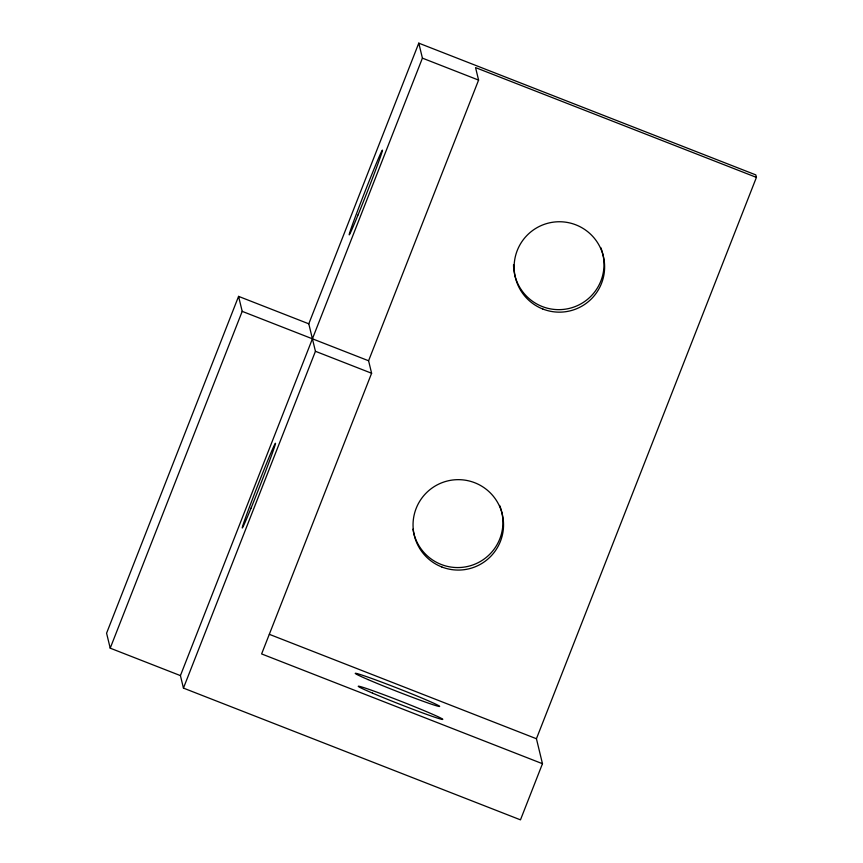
<?xml version="1.0" encoding="UTF-8"?>
<svg xmlns="http://www.w3.org/2000/svg" width="863" height="863" viewBox="0 0 863 863"><rect width="100%" height="100%" fill="white"/><g stroke="black" fill="none" stroke-linecap="round" stroke-linejoin="round"><path stroke-width="1.29" d="M308.792 323.819L238.576 296.376L106.581 633.183L110.216 648.167L180.421 675.61L183.441 688.102L520.475 819.85L542.471 763.712L536.43 738.739L756.42 177.39L755.815 174.898L418.782 43.15L308.792 323.819L315.437 351.295L183.441 688.102M110.216 648.167L242.201 311.36L238.576 296.376M180.421 675.61L422.417 58.134L418.782 43.15M542.471 763.712L261.618 653.927L371.608 373.258L368.587 360.766L478.587 80.097L475.556 67.605L756.42 177.39M422.417 58.134L478.587 80.097M242.201 311.36L368.587 360.766M315.437 351.295L371.608 373.258M269.364 634.337L536.43 738.739M499.655 505.448A45.243 45.2 -13.6 0 1 469.623 565.966A45.243 45.2 -13.6 0 1 412.967 529.159M600.734 247.53A45.243 45.2 -13.6 0 1 567.498 308.803A45.243 45.2 -13.6 0 1 513.528 264.682M542.881 309.051A45.243 45.2 -13.6 0 0 604.111 260.162A45.243 45.2 -13.6 0 0 531.144 231.64A45.243 45.2 -13.6 0 0 542.881 309.051M441.802 566.969A45.243 45.2 -13.6 0 0 503.032 518.08A45.243 45.2 -13.6 0 0 430.065 489.548A45.243 45.2 -13.6 0 0 441.802 566.969M251.079 508.059A45.243 1.1 -68.6 0 0 275.426 443.291A45.243 1.1 -68.6 0 0 250.292 504.812A45.243 1.1 -68.6 0 0 251.079 508.059M358.048 214.898A45.243 1.1 -68.6 0 0 382.406 150.13A45.243 1.1 -68.6 0 0 357.26 211.651A45.243 1.1 -68.6 0 0 358.048 214.898M372.546 693.14A45.243 1.575 21.4 0 0 441.845 719.343A45.243 1.575 21.4 0 0 387.401 696.074A45.243 1.575 21.4 0 0 372.546 693.14M367.994 679.559A45.243 1.575 21.4 0 0 438.275 706.279A45.243 1.575 21.4 0 0 386.117 683.809A45.243 1.575 21.4 0 0 367.994 679.559"/></g></svg>
